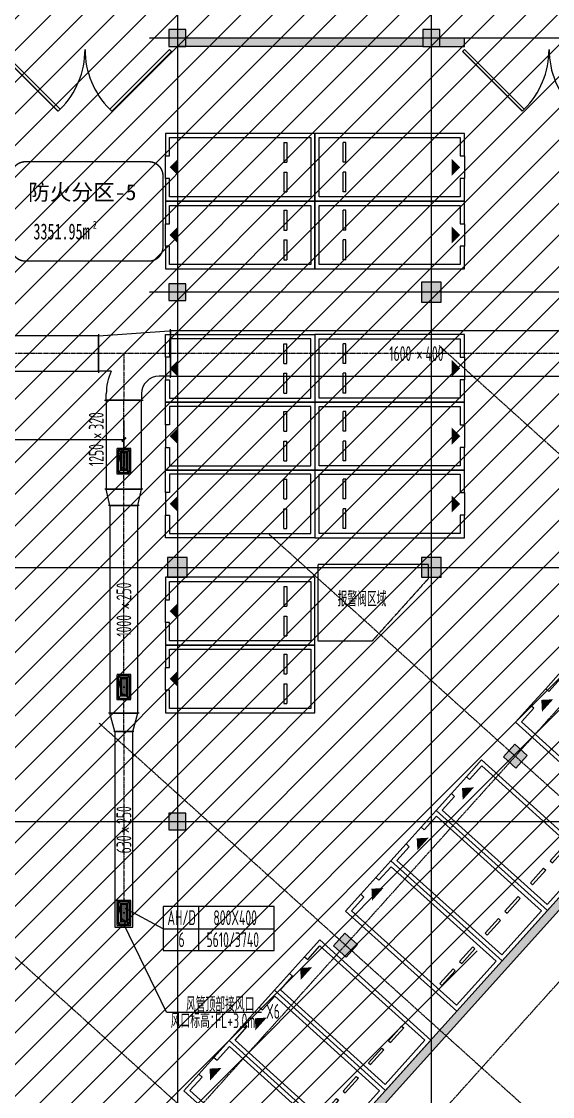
# Model space of a CAD drawing. Extents: x -20827274 to 1300756471, y -549375 to 3431892.
# Drawn here: x 11715 to 30538, y -329002 to -290923 of the extents above; entities that cross this region are included whole.
import ezdxf

# ---------------------------------------------------------------- set-up
doc = ezdxf.new("R2010")
doc.units = 0
doc.header["$LTSCALE"] = 10
for name, pattern in [('CENTER2', [1.125, 0.75, -0.125, 0.125, -0.125]), ('DASH', [0.35, 0.25, -0.1]), ('暖附图底图$0$DASH', [0.35, 0.25, -0.1]), ('暖附图底图$0$DOTE', [2.42, 2, -0.2, 0.02, -0.2])]:
    doc.linetypes.add(name, pattern=pattern)
for name, color, linetype in [('1-zs', 3, 'Continuous'), ('1-标注暖通', 4, 'Continuous'), ('DUCT-排烟中心线', 5, 'CENTER2'), ('DUCT-排烟标注', 3, 'Continuous'), ('DUCT-排烟法兰', 4, 'Continuous'), ('DUCT-排烟管', 2, 'Continuous'), ('DUCT-排烟管立管', 2, 'Continuous'), ('DUCT-排烟管端线', 4, 'Continuous'), ('DUCT-排风风口', 7, 'Continuous'), ('H-TH_DIM', 3, 'Continuous'), ('Hvac-Hide', 8, 'DASH'), ('PUB_HATCH', 8, 'Continuous'), ('暖附图底图$0$0-绿', 8, 'Continuous'), ('暖附图底图$0$0-蓝', 8, 'Continuous'), ('暖附图底图$0$00-停车位', 8, 'Continuous'), ('暖附图底图$0$1-标注暖通', 8, 'Continuous'), ('暖附图底图$0$A-COLUMN', 8, 'Continuous'), ('暖附图底图$0$A-ROOM_NAME', 8, 'Continuous'), ('暖附图底图$0$A-WALL', 8, 'Continuous'), ('暖附图底图$0$DOTE', 8, 'Continuous'), ('暖附图底图$0$PUB_HATCH', 8, 'Continuous'), ('暖附图底图$0$WINDOW_RF', 8, 'Continuous')]:
    doc.layers.add(name, color=color, linetype=linetype)
doc.layers.add('F-非人防区', color=105, linetype='Continuous', lineweight=15)
doc.styles.add('8B2_02', font='tssdeng.shx', dxfattribs={"width": 0.6, "bigfont": 'TSSDCHN.shx'})
doc.styles.add('8B2_02_T3', font='tssdeng.shx', dxfattribs={"width": 0.6, "bigfont": 'TSSDCHN.shx'})
doc.styles.add('暖附图底图$0$8B2_02', font='tssdeng.shx', dxfattribs={"width": 0.6, "bigfont": 'TSSDCHN.shx'})
doc.styles.add('暖附图底图$0$黑体', font='simhei.ttf', dxfattribs={"width": 0.65})
doc.dimstyles.new('_TCH_ARCH&&150', dxfattribs={"dimtxt": 525, "dimasz": 150, "dimexe": 375, "dimexo": 450, "dimgap": 150, "dimtad": 1, "dimdec": 0, "dimrnd": 50, "dimzin": 0, "dimdsep": 46, "dimtxsty": '8B2_02_T3', "dimblk": 'ARCHTICK', "dimcen": 0.09, "dimclrt": 7, "dimazin": 2, "dimtfac": 1, "dimtdec": 0, "dimtix": 1, "dimtmove": 2, "dimatfit": 3, "dimfxl": 0, "dimtolj": 1, "dimtzin": 0, "dimarcsym": 0})

# ---------------------------------------------------------------- blocks, each defined once
blk = doc.blocks.new('$风口$00000108')
for p, q in [((-250, 135), (-190, 75)), ((-250, -135), (-250, 135)), ((200, 25), (-190, 25)), ((250, 135), (200, 75)), ((250, 135), (250, -135)), ((-250, -135), (-190, -75)), ((250, -135), (-250, -135)), ((200, -25), (-190, -25)), ((200, -75), (250, -135))]:
    blk.add_line(p, q)
at = {"linetype": 'Continuous'}
blk.add_line((250, 135), (-250, 135), dxfattribs=at)
at = {"lineweight": 40}
for p, q in [((-190, 75), (200, 75)), ((-190, -75), (-190, 75)), ((200, 75), (200, -75)), ((-190, -75), (200, -75))]:
    blk.add_line(p, q, dxfattribs=at)
blk = doc.blocks.new('暖附图底图$0$车位2400x5300')
at = {"layer": '暖附图底图$0$00-停车位', "color": 251}
for p, q in [((-875, -1000), (-175, -1000)), ((-875, -1100), (-875, -1000)), ((-875, -1100), (-175, -1100)), ((-175, -1100), (-175, -1000)), ((175, -1000), (875, -1000)), ((175, -1100), (175, -1000)), ((175, -1100), (875, -1100)), ((875, -1100), (875, -1000)), ((400, -5300), (-400, -5300))]:
    blk.add_line(p, q, dxfattribs=at)
blk.add_lwpolyline([(400, -5150), (400, -5300), (1200, -5300), (1200, 0), (-1200, 0), (-1200, -5300), (-400, -5300), (-400, -5150), (-1050, -5150), (-1050, -150), (1050, -150), (1050, -5150), (400, -5150)], dxfattribs=at)
blk.add_lwpolyline([(0, -5150, 0, 600, 0), (0, -4850, 600, 600, 0)], format="xyseb", dxfattribs=at)
blk = doc.blocks.new('暖附图底图$0$A$C10817FE3')
at = {"layer": '暖附图底图$0$0-蓝', "color": 9, "linetype": '暖附图底图$0$DASH', "ltscale": 3, "const_width": 50}
blk.add_lwpolyline([(-95989, -136899), (-91611, -136899, 0.414214), (-91111, -136399), (-91111, -133880, 0.414214), (-91611, -133380), (-95989, -133380, 0.414214), (-96489, -133880), (-96489, -136399, 0.414214)], format="xyb", close=True, dxfattribs=at)
at = {"layer": '暖附图底图$0$0-绿', "color": 0, "linetype": '暖附图底图$0$DASH', "style": '暖附图底图$0$黑体'}
blk.add_text('防火分区-5', height=563.3, dxfattribs=at).set_placement((-95892, -134739))
at = {"layer": '暖附图底图$0$0-绿', "color": 0, "linetype": '暖附图底图$0$DASH', "style": '暖附图底图$0$黑体', "width": 0.65}
for s, height, p in [('2', 282, (-93598, -135756)), ('3351.95m', 563.3, (-95704, -136131))]:
    blk.add_text(s, height=height, dxfattribs=at).set_placement(p)
blk = doc.blocks.new('_FZH')
blk.add_lwpolyline([(-0.5, -0.5), (0.5, -0.5), (0.5, 0.5), (-0.5, 0.5)], close=True)
at = {"layer": 'PUB_HATCH'}
blk.add_solid([(-0.5, -0.5), (0.5, -0.5), (-0.5, 0.5), (0.5, 0.5)], dxfattribs=at)
blk = doc.blocks.new('暖附图底图$0$$DorLib2D$00000091')
for p, q in [((-0.5, 0.0417), (-0.1464, 0.3952)), ((-0.1464, 0.3952), (-0.1582, 0.407)), ((0.1464, 0.3952), (0.1582, 0.407)), ((0.5, 0.0417), (0.1464, 0.3952)), ((-0.5, 0.0417), (-0.5118, 0.0535)), ((0.5, 0.0417), (0.5118, 0.0535))]:
    blk.add_line(p, q)
at = {"const_width": 0.00833}
for points in [[(-0.5118, 0.0535), (-0.1582, 0.407)], [(0.5118, 0.0535), (0.1582, 0.407)]]:
    blk.add_lwpolyline(points, dxfattribs=at)
for centre, start, end in [((-0.5, 0.0417), 0, 45), ((0.5, 0.0417), 135, 180)]:
    blk.add_arc(centre, 0.5, start, end)
blk = doc.blocks.new('暖附图底图$0$AFSFCS')
at = {"layer": '暖附图底图$0$PUB_HATCH'}
for points in [[(17541.4, -291511.1), (17541.4, -291810.4), (17241.4, -291810.4), (17241.4, -291811.2), (25941.4, -291810.4), (25941.4, -291510.4)], [(26541.4, -291510.4), (26541.4, -291810.4), (27416.4, -291810.3), (27416.4, -291510.3)], [(17241.4, -291810.4), (16966.4, -291810.4), (16966.4, -291811.2), (17241.4, -291811.2)], [(22056.5, -331628.8), (22356.5, -331744), (40882.8, -311168.5), (40659.8, -310967.7)]]:
    blk.add_hatch(color=256, dxfattribs=at).paths.add_polyline_path(points)
at = {"linetype": '暖附图底图$0$DASH'}
blk.add_lwpolyline([(26141.4, -310160.4), (22216.4, -310160.4), (22216.4, -312860.4), (24153.7, -312860.4), (26141.4, -310652.9)], close=True, dxfattribs=at)
at = {"layer": '暖附图底图$0$A-WALL'}
for p, q in [((25941.4, -291510.4), (17541.4, -291511.1)), ((27416.4, -291510.3), (26541.4, -291510.4)), ((27416.4, -291810.3), (27416.4, -291510.3)), ((16966.4, -291810.4), (16966.4, -291811.2)), ((16966.4, -291811.2), (17241.4, -291811.2)), ((25941.4, -291810.4), (17241.4, -291811.2)), ((26541.4, -291810.4), (27416.4, -291810.3)), ((22056.5, -331628.8), (40659.8, -310967.7)), ((22356.5, -331744), (40882.8, -311168.5))]:
    blk.add_line(p, q, dxfattribs=at)
at = {"layer": '暖附图底图$0$DOTE', "color": 16, "linetype": '暖附图底图$0$DOTE', "ltscale": 1.5}
for p, q in [((17241.4, -155629.3), (17241.4, -385768.2)), ((26241.4, -155629.3), (26241.4, -385768.2)), ((-113117.3, -310260.4), (145070.3, -310260.4)), ((-113117.3, -319260.4), (145070.3, -319260.4))]:
    blk.add_line(p, q, dxfattribs=at)
at = {"layer": '暖附图底图$0$DOTE', "color": 127, "linetype": '暖附图底图$0$DOTE', "ltscale": 1.5}
for p, q in [((-19282.2, -370815), (113456.9, -223393.3)), ((-14328.5, -375027.4), (118287.3, -227742.6)), ((145070.3, -291510.4), (16241.4, -291510.4)), ((145070.3, -300510.4), (16241.4, -300510.4)), ((26517.1, -302405), (50156.3, -323689.8)), ((20494.9, -309093.3), (44134.1, -330378.1)), ((14472.8, -315781.6), (38111.9, -337066.4)), ((9019.3, -321838.3), (32658.5, -343123.1))]:
    blk.add_line(p, q, dxfattribs=at)
blk.add_blockref('暖附图底图$0$A$C10817FE3', (107841.4, -162510.4))
at = {"layer": '暖附图底图$0$00-停车位'}
for p, rotation in [((22116.4, -296085.4), 270), ((22116.4, -296085.4), 90), ((22116.4, -298485.4), 270), ((22116.4, -298485.4), 90), ((22116.4, -303210.4), 90), ((22116.4, -305610.4), 90), ((22116.4, -308010.4), 90), ((22116.4, -311810.4), 270), ((22116.4, -314210.4), 270), ((33968.5, -318399.2), 228.0000000141129), ((31158.2, -321520.4), 228.0000000141129), ((29552.3, -323303.9), 228.0000000141129), ((27946.4, -325087.5), 228.0000000141129), ((25420.4, -327892.9), 228.0000000141129), ((23814.5, -329676.4), 228.0000000141129), ((22208.6, -331460), 228.0000000141129)]:
    blk.add_blockref('暖附图底图$0$车位2400x5300', p, dxfattribs=dict(at, rotation=rotation))
at = {"layer": '暖附图底图$0$00-停车位', "xscale": -1, "rotation": 269.9999999718823}
for p in [(22116.4, -303210.4), (22116.4, -305610.4), (22116.4, -308010.4)]:
    blk.add_blockref('暖附图底图$0$车位2400x5300', p, dxfattribs=at)
at = {"layer": '暖附图底图$0$A-COLUMN'}
for p, xscale, yscale, zscale, rotation in [((17241.4, -291510.4), 600, 600, 600, 90), ((26241.4, -291510.4), 600, 600, 600, 90), ((17241.4, -300510.4), 600, 600, 600, 90), ((26241.4, -300510.4), 700, 700, 700, 90), ((17241.4, -310260.4), 700, 700, 700, 90), ((26241.4, -310260.4), 700, 700, 700, 90), ((29219.2, -316948.7), 600.0000000000256, 600.0000000000256, 600.0000000000256, 47.99999999999824), ((17241.4, -319260.4), 600, 600, 600, 90), ((23197, -323637), 600.0000000000256, 600.0000000000256, 600.0000000000256, 47.99999999999824)]:
    blk.add_blockref('_FZH', p, dxfattribs=dict(at, xscale=xscale, yscale=yscale, zscale=zscale, rotation=rotation))
at = {"layer": '暖附图底图$0$WINDOW_RF', "xscale": 6000, "yscale": 6000, "zscale": 300, "rotation": 180.0050825006123}
for p in [(13966.4, -291661.5), (30416.4, -291660)]:
    blk.add_blockref('暖附图底图$0$$DorLib2D$00000091', p, dxfattribs=at)
at = {"layer": '暖附图底图$0$A-ROOM_NAME', "style": '暖附图底图$0$8B2_02', "width": 0.6}
blk.add_text('报警阀区域', height=525, dxfattribs=at).set_placement((22921.3, -311640.8))
blk = doc.blocks.new('暖附图底图')
at = {"layer": '暖附图底图$0$1-标注暖通', "linetype": '暖附图底图$0$DASH'}
blk.add_blockref('暖附图底图$0$AFSFCS', (500000, 0), dxfattribs=at)
blk = doc.blocks.new('_ArchTick')
at = {"color": 0, "linetype": 'ByBlock', "const_width": 0.4}
blk.add_lwpolyline([(-0.5, -0.5), (0.5, 0.5)], dxfattribs=at)
blk = doc.blocks.new('*D1192')
at = {"layer": 'Defpoints', "color": 0, "transparency": 16777216}
for p in [(1691, -304618), (15344, -304618), (15344, -305733)]:
    blk.add_point(p, dxfattribs=at)
at = {"layer": 'H-TH_DIM', "color": 0, "lineweight": -2, "transparency": 16777216}
for p, q in [((1691, -305068), (1691, -306108)), ((15344, -305068), (15344, -306108)), ((1691, -305733), (15344, -305733))]:
    blk.add_line(p, q, dxfattribs=at)
at = {"layer": 'H-TH_DIM', "color": 0, "lineweight": -2, "transparency": 16777216, "xscale": 150, "yscale": 150, "zscale": 150, "rotation": 180}
blk.add_blockref('_ArchTick', (1691, -305733), dxfattribs=at)
at = {"layer": 'H-TH_DIM', "color": 0, "lineweight": -2, "transparency": 16777216, "xscale": 150, "yscale": 150, "zscale": 150}
blk.add_blockref('_ArchTick', (15344, -305733), dxfattribs=at)
at = {"layer": 'H-TH_DIM', "color": 7, "transparency": 16777216, "insert": (8518, -305321), "char_height": 525, "attachment_point": 5, "style": '8B2_02_T3'}
blk.add_mtext('\\A1;13650', dxfattribs=at)

msp = doc.modelspace()

# ---------------------------------------------------------------- hatches: boundary and pattern name
at = {"layer": 'F-非人防区'}
h = msp.add_hatch(dxfattribs=at)
h.set_pattern_fill('ANSI31', color=8, scale=500)
h.set_pattern_definition([(45, (-67108.6, 126739.6), (-561.266, 561.266), [])])
edge = h.paths.add_edge_path()
edge.add_line((26041.4, -160910.4), (26041.4, -174910.4))
edge.add_line((26041.4, -174910.4), (44466.4, -174910.4))
edge.add_line((44466.4, -174910.4), (44466.4, -230535.4))
edge.add_line((44466.4, -230535.4), (29591.4, -230535.4))
edge.add_line((29591.4, -230535.4), (29591.4, -228585.4))
edge.add_line((29591.4, -228585.4), (32466.4, -228585.4))
edge.add_line((32466.4, -228585.4), (32466.4, -223185.4))
edge.add_line((32466.4, -223185.4), (6116.4, -223185.4))
edge.add_line((6116.4, -223185.4), (6116.4, -236210.4))
edge.add_line((6116.4, -236210.4), (5916.4, -236210.4))
edge.add_line((5916.4, -236210.4), (5921.1, -289912.2))
edge.add_line((5921.1, -289912.2), (35191.4, -289912.2))
edge.add_line((35191.4, -289912.2), (35191.4, -296310.4))
edge.add_line((35191.4, -296310.4), (35041.4, -296310.4))
edge.add_line((35041.4, -296310.4), (35041.4, -296910.4))
edge.add_line((35041.4, -296910.4), (35641.4, -296910.4))
edge.add_line((35641.4, -296910.4), (44736.4, -305099.6))
edge.add_line((44736.4, -305099.6), (22456.5, -329844))
edge.add_line((22456.5, -329844), (22456.5, -340006.4))
edge.add_line((22456.5, -340006.4), (-13248.1, -379660.4))
edge.add_line((-13248.1, -379660.4), (-90108.6, -379660.4))
edge.add_line((-90108.6, -379660.4), (-90108.6, -373660.4))
edge.add_line((-90108.6, -373660.4), (-91358.6, -373660.4))
edge.add_arc((-91358.6, -361660.4), 12000, 180, 270, ccw=False)
edge.add_line((-103358.6, -361660.4), (-103358.6, -333450.4))
edge.add_line((-103358.6, -333450.4), (-95358.6, -333436.6))
edge.add_line((-95358.6, -333436.6), (-95358.6, -160610.4))
edge.add_line((-95358.6, -160610.4), (-86333.4, -160610.4))
edge.add_line((-86333.4, -160610.4), (-86333.6, -149790))
edge.add_line((-86333.6, -149790), (-73433.4, -149790))
edge.add_line((-73433.4, -149790), (-73433.4, -160610.4))
edge.add_line((-73433.4, -160610.4), (26041.4, -160910.4))

# ---------------------------------------------------------------- linework, layer by layer
at = {"layer": '1-标注暖通'}
for p, q in [((16733, -323063.7), (15381.5, -322335.5, 2600)), ((16858.8, -326010.8, -1024.8), (15344.4, -322898.5, 2600)), ((16858.8, -326010.8, -1024.8), (20223.4, -326010.8, -1024.8))]:
    msp.add_line(p, q, dxfattribs=at)
msp.add_lwpolyline([(16733, -323832.1), (20669, -323832.1), (20669, -322273.3), (16733, -322273.3)], close=True, dxfattribs=at)
for points in [[(17985.5, -322273.3), (17985.5, -323832.1)], [(16733, -323063.7), (20669, -323063.7)]]:
    msp.add_lwpolyline(points, dxfattribs=at)
at = {"layer": 'DUCT-排烟中心线'}
for p, q in [((14444.2, -302686), (33.7, -302686)), ((15344.4, -302686), (14444.4, -302686)), ((16994.4, -302686), (15344.4, -302686)), ((15344.4, -302686), (15344.4, -304336)), ((34448.8, -302686), (16994.6, -302686)), ((15344.4, -307489.5), (15344.4, -304336.2)), ((15344.4, -308064.7), (15344.4, -307489.7)), ((15344.4, -314068.5), (15344.4, -308064.9)), ((15344.4, -315420.3), (15344.4, -314928.5)), ((15344.4, -316075.5), (15344.4, -315420.5)), ((15344.4, -316075.7), (15344.4, -322068.5)), ((15344.4, -322928.5), (15344.4, -323008.5))]:
    msp.add_line(p, q, dxfattribs=at)
at = {"layer": 'DUCT-排烟法兰'}
for p, q in [((16994.5, -303546), (16994.5, -301826)), ((14444.3, -302001), (14444.3, -303371)), ((14659.4, -304336.1), (16029.4, -304336.1)), ((16014.4, -307489.6), (14674.4, -307489.6)), ((15889.4, -308064.8), (14799.4, -308064.8)), ((15889.4, -315420.4), (14799.4, -315420.4)), ((15696.9, -316075.6), (14991.9, -316075.6))]:
    msp.add_line(p, q, dxfattribs=at)
at = {"layer": 'DUCT-排烟法兰', "color": 18, "true_color": 0x000000}
for p in [(14444.2, -302686, 500), (14444.4, -302686, 500), (16994.4, -302686, 500), (16994.6, -302686, 500), (15344.4, -304336, 500), (15344.4, -304336.2, 500), (15344.4, -306498.5, -0.1), (15344.4, -306498.5, 0.1), (15344.4, -307489.5, 500), (15344.4, -307489.7, 500), (15344.4, -308064.7, 500), (15344.4, -308064.9, 500), (15344.4, -314498.5, -0.1), (15344.4, -314498.5, 0.1), (15344.4, -315420.3, 500), (15344.4, -315420.5, 500), (15344.4, -316075.5, 500), (15344.4, -316075.7, 500), (15344.4, -322498.5, -0.1), (15344.4, -322498.5, 0.1)]:
    msp.add_point(p, dxfattribs=at)
at = {"layer": 'DUCT-排烟管'}
for p, q in [((14444.4, -302061), (16944.4, -301886)), ((16944.4, -301886), (16994.4, -301886)), ((34448.8, -301886), (16994.6, -301886)), ((16994.6, -301886), (16994.6, -303486)), ((14444.2, -302061), (33.7, -302061)), ((14444.2, -303311), (14444.2, -302061)), ((33.7, -303311), (14444.2, -303311)), ((14898.7, -303311), (14444.4, -303311)), ((16994.4, -303486), (16594.4, -303486)), ((16994.6, -303486), (34448.8, -303486)), ((14719.4, -304336), (14719.4, -304111)), ((15969.4, -304111), (15969.4, -304336)), ((15969.4, -304336.2), (14719.4, -304336.2)), ((14719.4, -304336.2), (14719.4, -307489.5)), ((15969.4, -307489.5), (15969.4, -304336.2)), ((14719.4, -307489.5), (15969.4, -307489.5)), ((14844.4, -308064.7), (14719.4, -307489.7)), ((15844.4, -308064.7), (15969.4, -307489.7)), ((15844.4, -308064.9), (14844.4, -308064.9)), ((14844.4, -308064.9), (14844.4, -315420.3)), ((15844.4, -315420.3), (15844.4, -308064.9)), ((14844.4, -315420.3), (15844.4, -315420.3)), ((15029.4, -316075.5), (14844.4, -315420.5)), ((15659.4, -316075.5), (15844.4, -315420.5)), ((15029.4, -316075.7), (15029.4, -323008.5)), ((15659.4, -316075.7), (15029.4, -316075.7)), ((15659.4, -323008.5), (15659.4, -316075.7)), ((15029.4, -323008.5), (15659.4, -323008.5))]:
    msp.add_line(p, q, dxfattribs=at)
for radius, start in [(1875, 154.7438), (625, 90)]:
    msp.add_arc((16594.4, -304111), radius, start, 180, dxfattribs=at)
at = {"layer": 'DUCT-排烟管', "color": 18, "true_color": 0x000000}
for p in [(14444.4, -302686, 500), (16994.4, -302686, 500), (15344.4, -304336, 500), (15344.4, -307489.7, 500), (15344.4, -308064.7, 500), (15344.4, -315420.5, 500), (15344.4, -316075.5, 500)]:
    msp.add_point(p, dxfattribs=at)
at = {"layer": 'DUCT-排烟管立管'}
for p, q in [((15544.4, -306098.5), (15144.4, -306098.5)), ((15144.4, -306098.5), (15144.4, -306898.5)), ((15544.4, -306898.5), (15544.4, -306098.5)), ((15144.4, -306898.5), (15544.4, -306898.5)), ((15544.4, -314098.5), (15144.4, -314098.5)), ((15144.4, -314098.5), (15144.4, -314898.5)), ((15544.4, -314898.5), (15544.4, -314098.5)), ((15144.4, -314898.5), (15544.4, -314898.5)), ((15544.4, -322098.5), (15144.4, -322098.5)), ((15144.4, -322098.5), (15144.4, -322898.5)), ((15544.4, -322898.5), (15544.4, -322098.5)), ((15144.4, -322898.5), (15544.4, -322898.5))]:
    msp.add_line(p, q, dxfattribs=at)
at = {"layer": 'DUCT-排烟管端线'}
for p, q in [((16994.4, -301886), (16994.4, -303486)), ((14444.4, -303311), (14444.4, -302061)), ((15969.4, -304336), (14719.4, -304336)), ((15244.4, -306698.5), (15144.4, -306098.5)), ((15544.4, -306898.5), (15244.4, -306698.5)), ((15969.4, -307489.7), (14719.4, -307489.7)), ((14844.4, -308064.7), (15844.4, -308064.7)), ((15244.4, -314698.5), (15144.4, -314098.5)), ((15544.4, -314898.5), (15244.4, -314698.5)), ((15844.4, -315420.5), (14844.4, -315420.5)), ((15029.4, -316075.5), (15659.4, -316075.5)), ((15244.4, -322698.5), (15144.4, -322098.5)), ((15544.4, -322898.5), (15244.4, -322698.5))]:
    msp.add_line(p, q, dxfattribs=at)
at = {"layer": 'Hvac-Hide'}
for p, q in [((15589.4, -306053.5), (15099.4, -306053.5)), ((15099.4, -306053.5), (15099.4, -306943.5)), ((15589.4, -306943.5), (15589.4, -306053.5)), ((15099.4, -306943.5), (15589.4, -306943.5)), ((15589.4, -314053.5), (15099.4, -314053.5)), ((15099.4, -314053.5), (15099.4, -314943.5)), ((15589.4, -314943.5), (15589.4, -314053.5)), ((15099.4, -314943.5), (15589.4, -314943.5)), ((15589.4, -322053.5), (15099.4, -322053.5)), ((15099.4, -322053.5), (15099.4, -322943.5)), ((15589.4, -322943.5), (15589.4, -322053.5)), ((15099.4, -322943.5), (15589.4, -322943.5))]:
    msp.add_line(p, q, dxfattribs=at)

# ---------------------------------------------------------------- block references
at = {"layer": '1-zs'}
msp.add_blockref('暖附图底图', (-500000, 0), dxfattribs=at)
at = {"layer": 'DUCT-排风风口', "xscale": 1.6, "yscale": 1.481481481481482, "rotation": 90}
for p in [(15344.4, -306498.5, 2600), (15344.4, -314498.5, 2600), (15344.4, -322498.5, 2600)]:
    msp.add_blockref('$风口$00000108', p, dxfattribs=at)

# ---------------------------------------------------------------- texts
at = {"layer": '1-标注暖通', "style": '8B2_02', "width": 0.6}
for s, p in [('AH/D', (16886.7, -322931)), ('800X400', (18515.5, -322931)), ('6', (17280.5, -323710.4)), ('5610/3740', (18273.2, -323710.4)), ('风管顶部接风口', (17545.2, -326003.4, -1024.8)), ('X6', (20386, -326248.2, -1024.8)), ('风口标高：', (17004, -326580.1, -1024.8)), ('FL+3.0m', (18579, -326580.1, -1024.8))]:
    msp.add_text(s, height=525, dxfattribs=at).set_placement(p)
at = {"layer": 'DUCT-排烟标注', "style": '8B2_02', "width": 0.6}
for s, p in [('1600', (24752.5, -302948.5, 500)), ('×', (25721.7, -302948.5, 500)), ('400', (26036.7, -302948.5, 500))]:
    msp.add_text(s, height=525, dxfattribs=at).set_placement(p)
for s, p in [('320', (14626.1, -305385.4, 500)), ('×', (14626.1, -305700.4, 500)), ('1250', (14626.1, -306669.6, 500)), ('250', (15606.9, -311427.6, 500)), ('×', (15606.9, -311742.6, 500)), ('1000', (15606.9, -312711.8, 500)), ('250', (15606.9, -319348.2, 500)), ('×', (15606.9, -319663.2, 500)), ('630', (15606.9, -320390.1, 500))]:
    msp.add_text(s, height=525, rotation=90, dxfattribs=at).set_placement(p)

# ---------------------------------------------------------------- dimensions: what is measured, and where the dimension line sits
at = {"layer": 'H-TH_DIM'}
dim = msp.add_aligned_dim(p1=(1691.4, -304618.5), p2=(15344.4, -304618.5), distance=-1114.9, dimstyle='_TCH_ARCH&&150', dxfattribs=at)
dim.commit()
dim.dimension.update_dxf_attribs({"geometry": '*D1192', "text_midpoint": (8517.9, -305320.8)})

doc.saveas('drawing.dxf')
